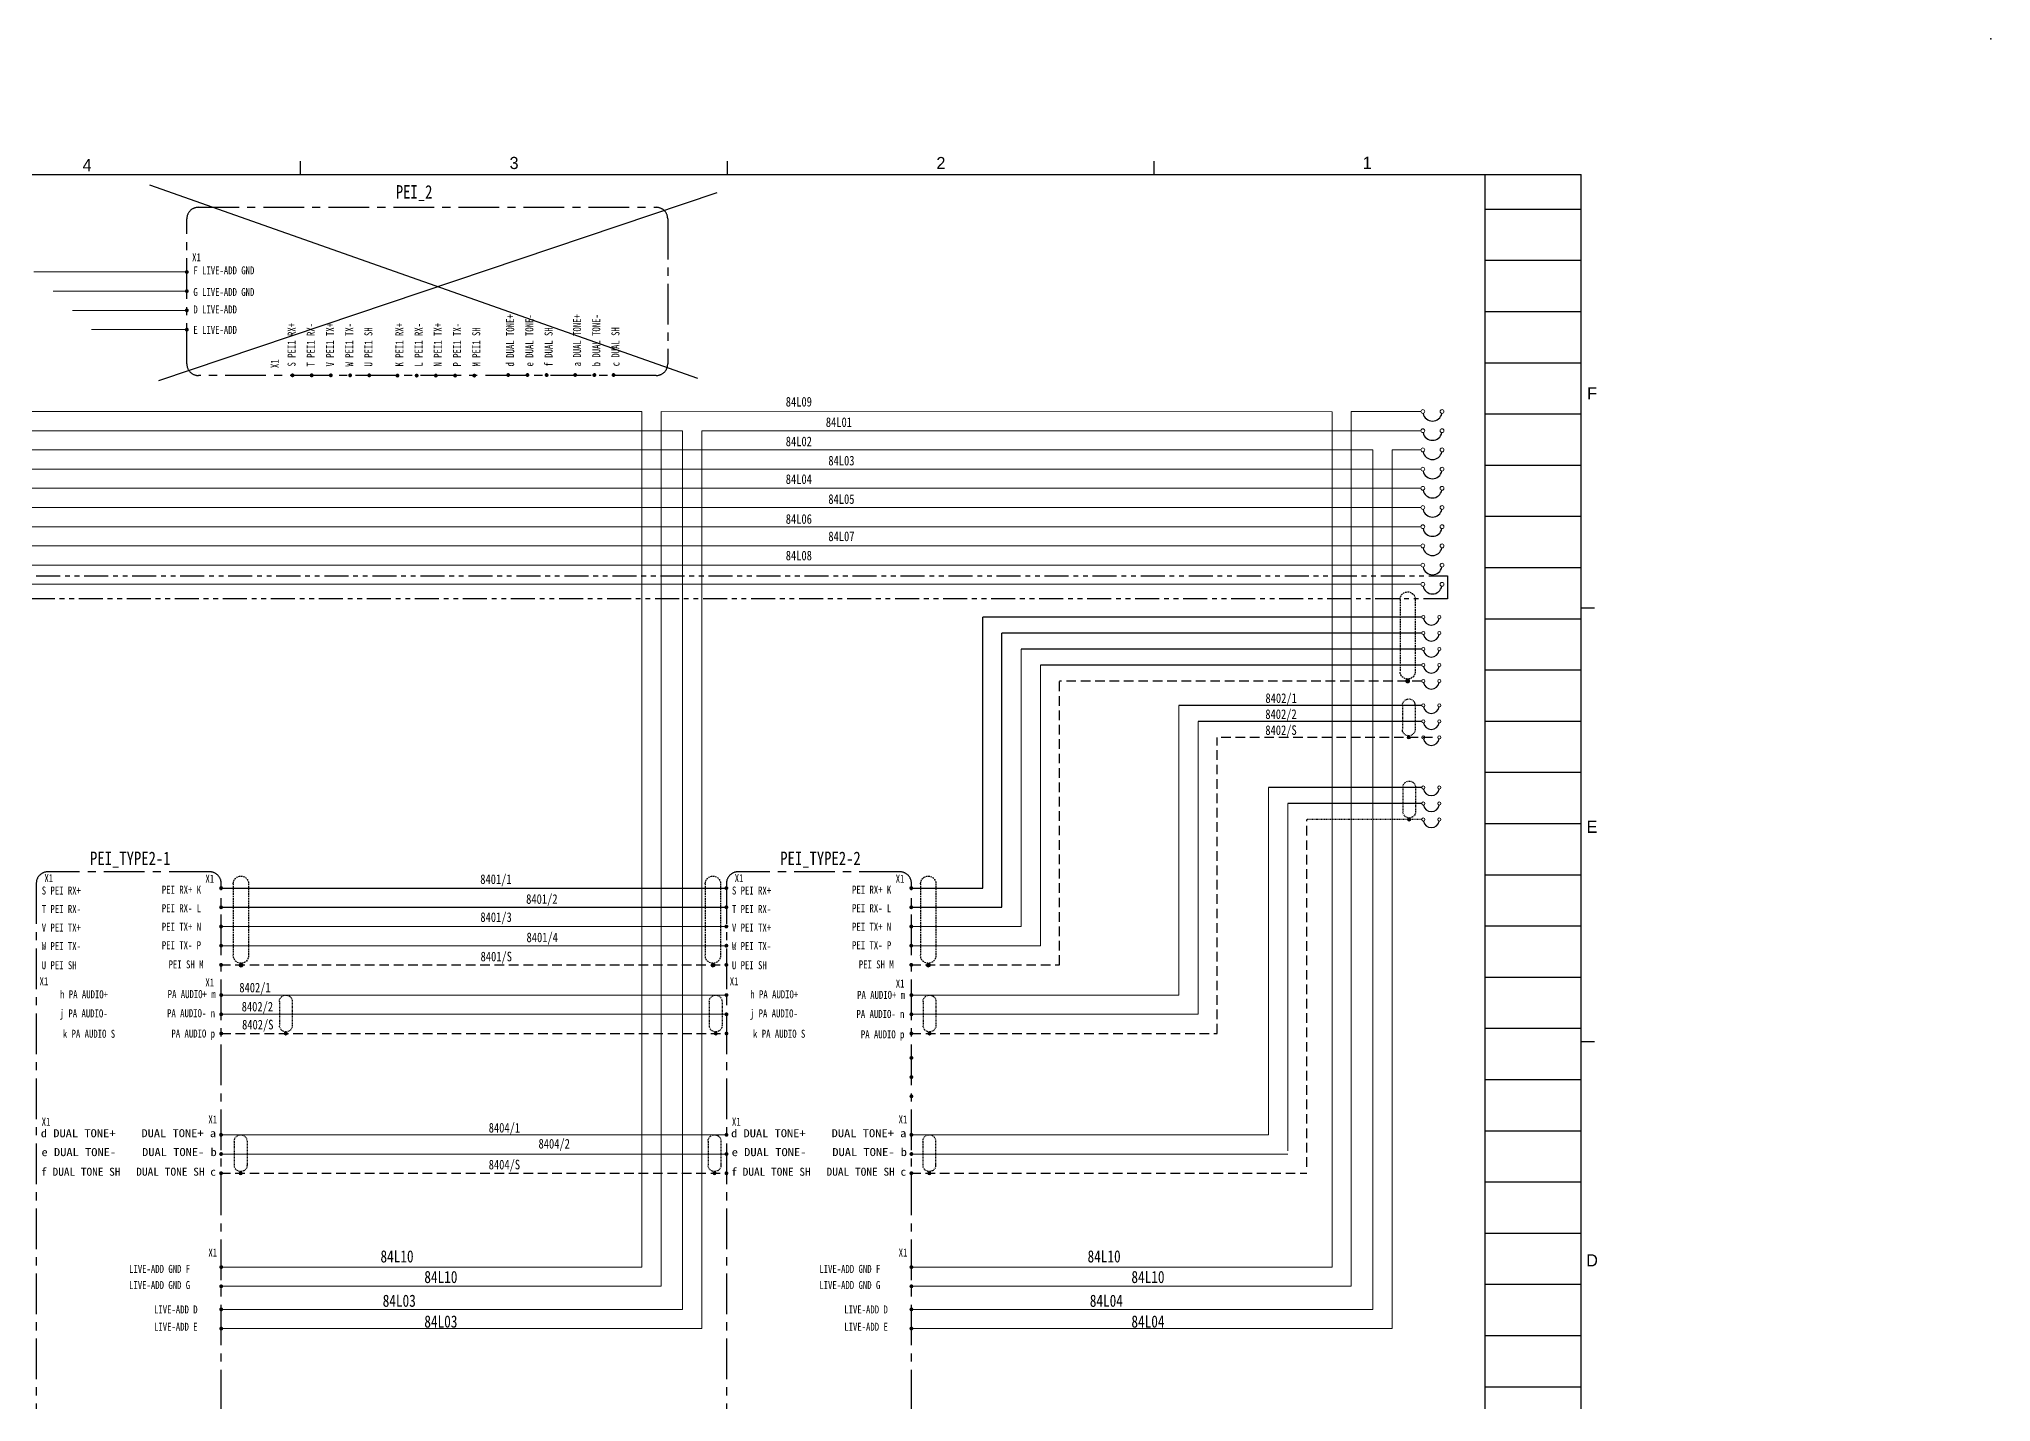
# Model space of a CAD drawing. Header units: millimetres. Extents: x 602 to 1213, y -129 to 311.
# Drawn here: x 907.6 to 1212.5, y 97.9 to 310.8 of the extents above; entities that cross this region are included whole.
import ezdxf
from ezdxf.enums import TextEntityAlignment as Align

# ---------------------------------------------------------------- set-up
doc = ezdxf.new("R2010")
doc.units = ezdxf.units.MM
for name, pattern in [('CENTER', [50.8, 31.75, -6.35, 6.35, -6.35]), ('HIDDEN', [0.375, 0.25, -0.125]), ('PHANTOM2', [1.25, 0.625, -0.125, 0.125, -0.125, 0.125, -0.125])]:
    doc.linetypes.add(name, pattern=pattern)
for name, color, linetype, lineweight in [('1', 7, 'Continuous', 15), ('7', 7, 'Continuous', 15), ('ADDRESS', 85, 'Continuous', 15), ('GND', 252, 'Continuous', 15), ('LINE', 7, 'Continuous', 15), ('TEXT', 7, 'Continuous', 15)]:
    doc.layers.add(name, color=color, linetype=linetype, lineweight=lineweight)
for name, color, linetype in [('SHIELD', 41, 'Continuous'), ('TX+', 1, 'Continuous'), ('TX-', 30, 'Continuous')]:
    doc.layers.add(name, color=color, linetype=linetype)
doc.styles.add('ROMANS', font='txt', dxfattribs={"height": 0.2})

# ---------------------------------------------------------------- blocks, each defined once
blk = doc.blocks.new('BALL')
at = {"layer": 'LINE'}
h = blk.add_hatch(color=256, dxfattribs=at)
h.paths.add_polyline_path([(203.75, 320.23, 0.41419), (203.5, 319.98), (203.75, 319.98)])
h.paths.add_polyline_path([(203.75, 320.23), (203.75, 319.98), (204, 319.98, 0.41419)])
h.paths.add_polyline_path([(204, 319.98, 0.00002), (204, 319.98), (203.5, 319.98, 1.00004)])
blk.add_circle((203.75, 319.98), 0.25, dxfattribs=at)
blk = doc.blocks.new('A$C38FC7A60')
at = {"layer": 'SHIELD', "linetype": 'HIDDEN'}
for p, q in [((-1.98, 10), (-1.98, 2.5)), ((0, 0), (0, 0.52))]:
    blk.add_line(p, q, dxfattribs=at)
for points in [[(-1.98, 10), (-1.98, 10), (-1.94, 10.52), (-1.94, 10.52), (-1.23, 12.78), (1.93, 12.35), (1.98, 10), (1.98, 10), (1.98, 2.5), (1.98, 2.5)], [(1.98, 2.5), (1.98, 2.5), (1.94, 1.98), (1.94, 1.98), (1.34, 0.01), (-1.34, 0.01), (-1.94, 1.98), (-1.94, 1.98), (-1.98, 2.5), (-1.98, 2.5)]]:
    blk.add_open_spline(points, degree=3, knots=[0, 0, 0, 0, 1, 1, 1, 2, 2, 2, 3, 3, 3, 3], dxfattribs=at)
at = {"layer": 'SHIELD', "linetype": 'HIDDEN', "xscale": -2, "yscale": 2, "zscale": 2}
blk.add_blockref('BALL', (407.5, -639.96), dxfattribs=at)

msp = doc.modelspace()

# ---------------------------------------------------------------- linework, layer by layer
at = {"color": 5, "linetype": 'Continuous'}
for p, q in [((615.11, 289.65), (1148.51, 289.65)), ((1133.51, -116.75), (1133.51, 289.65)), ((1148.51, -116.75), (1148.51, 289.65)), ((1133.51, 284.25), (1148.51, 284.25)), ((1133.51, 268.25), (1148.51, 268.25)), ((1133.51, 252.25), (1148.51, 252.25)), ((1133.51, 236.25), (1148.51, 236.25)), ((1133.51, 220.25), (1148.51, 220.25)), ((1133.51, 204.25), (1148.51, 204.25)), ((1133.51, 188.25), (1148.51, 188.25)), ((1133.51, 172.25), (1148.51, 172.25)), ((1133.51, 156.25), (1148.51, 156.25)), ((1133.51, 140.25), (1148.51, 140.25)), ((1133.51, 124.25), (1148.51, 124.25)), ((1133.51, 108.25), (1148.51, 108.25))]:
    msp.add_line(p, q, dxfattribs=at)
at = {"color": 6, "linetype": 'Continuous'}
for p, q in [((948.48, 289.65), (948.48, 291.75)), ((1015.16, 289.65), (1015.16, 291.75)), ((1081.83, 289.65), (1081.83, 291.75)), ((1133.51, 276.25), (1148.51, 276.25)), ((1133.51, 260.25), (1148.51, 260.25)), ((1133.51, 244.25), (1148.51, 244.25)), ((1133.51, 228.25), (1148.51, 228.25)), ((1148.51, 221.92), (1150.56, 221.92)), ((1133.51, 212.25), (1148.51, 212.25)), ((1133.51, 196.25), (1148.51, 196.25)), ((1133.51, 180.25), (1148.51, 180.25)), ((1133.51, 164.25), (1148.51, 164.25)), ((1148.51, 154.18), (1150.56, 154.18)), ((1133.51, 148.25), (1148.51, 148.25)), ((1133.51, 132.25), (1148.51, 132.25)), ((1133.51, 116.25), (1148.51, 116.25)), ((1133.51, 100.25), (1148.51, 100.25))]:
    msp.add_line(p, q, dxfattribs=at)
for p, q in [((924.88, 288.01), (1010.48, 257.81)), ((1013.5, 286.8), (926.29, 257.41)), ((1123.59, 220.51), (1055.03, 220.51)), ((1123.59, 218.01), (1058.03, 218.01)), ((1123.59, 215.51), (1061.03, 215.51)), ((1123.59, 213.01), (1064.03, 213.01)), ((1123.59, 206.71), (1085.67, 206.71)), ((1123.59, 204.21), (1088.67, 204.21)), ((1123.59, 193.87), (1099.67, 193.87)), ((1123.59, 191.37), (1102.67, 191.37))]:
    msp.add_line(p, q)
at = {"color": 1, "linetype": 'CENTER', "ltscale": 0.2}
for points in [[(930.72, 260.05), (930.72, 282.72, -0.414214), (932.52, 284.52), (1004.03, 284.52, -0.414214), (1005.83, 282.72), (1005.83, 260.05, -0.414214), (1004.03, 258.25), (932.52, 258.25, -0.414214)], [(934.29, 180.7), (909.01, 180.7, 0.414214), (907.21, 178.9), (907.21, 86.4, 0.414214), (909.01, 84.6), (934.29, 84.6, 0.414214), (936.09, 86.4), (936.09, 178.9, 0.414214)], [(1042.09, 180.7), (1016.81, 180.7, 0.414214), (1015.01, 178.9), (1015.01, 86.4, 0.414214), (1016.81, 84.6), (1042.09, 84.6, 0.414214), (1043.89, 86.4), (1043.89, 178.9, 0.414214)]]:
    msp.add_lwpolyline(points, format="xyb", close=True, dxfattribs=at)
at = {"const_width": 0.3}
for points in [[(930.57, 274.42, 1), (930.87, 274.42, 1)], [(930.57, 271.42, 1), (930.87, 271.42, 1)], [(930.57, 268.42, 1), (930.87, 268.42, 1)], [(930.57, 265.42, 1), (930.87, 265.42, 1)], [(947.22, 258.12, 1), (947.22, 258.42, 1)], [(950.22, 258.12, 1), (950.22, 258.42, 1)], [(953.22, 258.12, 1), (953.22, 258.42, 1)], [(956.22, 258.12, 1), (956.22, 258.42, 1)], [(959.22, 258.12, 1), (959.22, 258.42, 1)], [(963.62, 258.08, 1), (963.62, 258.38, 1)], [(966.62, 258.08, 1), (966.62, 258.38, 1)], [(969.62, 258.08, 1), (969.62, 258.38, 1)], [(972.62, 258.08, 1), (972.62, 258.38, 1)], [(975.62, 258.08, 1), (975.62, 258.38, 1)], [(980.92, 258.17, 1), (980.92, 258.47, 1)], [(983.92, 258.17, 1), (983.92, 258.47, 1)], [(986.92, 258.17, 1), (986.92, 258.47, 1)], [(991.37, 258.17, 1), (991.37, 258.47, 1)], [(994.37, 258.17, 1), (994.37, 258.47, 1)], [(997.37, 258.17, 1), (997.37, 258.47, 1)], [(936.22, 178.16, -1), (935.92, 178.16, -1)], [(936.22, 178.16, -1), (935.92, 178.16, -1)], [(1015.14, 178.16, -1), (1014.84, 178.16, -1)], [(1015.14, 178.16, -1), (1014.84, 178.16, -1)], [(1044.02, 178.16, -1), (1043.72, 178.16, -1)], [(1044.02, 178.16, -1), (1043.72, 178.16, -1)], [(936.22, 175.16, -1), (935.92, 175.16, -1)], [(1015.14, 175.16, -1), (1014.84, 175.16, -1)], [(1044.02, 175.16, -1), (1043.72, 175.16, -1)], [(936.22, 172.16, -1), (935.92, 172.16, -1)], [(1015.14, 172.16, -1), (1014.84, 172.16, -1)], [(1044.02, 172.16, -1), (1043.72, 172.16, -1)], [(936.22, 169.16, -1), (935.92, 169.16, -1)], [(1015.14, 169.16, -1), (1014.84, 169.16, -1)], [(1044.02, 169.16, -1), (1043.72, 169.16, -1)], [(936.22, 166.16, -1), (935.92, 166.16, -1)], [(1015.14, 166.16, -1), (1014.84, 166.16, -1)], [(1044.02, 166.16, -1), (1043.72, 166.16, -1)], [(936.24, 161.44, -1), (935.94, 161.44, -1)], [(1014.86, 161.44, 1), (1015.16, 161.44, 1)], [(1044.04, 161.44, -1), (1043.74, 161.44, -1)], [(936.24, 158.44, -1), (935.94, 158.44, -1)], [(1014.86, 158.44, 1), (1015.16, 158.44, 1)], [(1044.04, 158.44, -1), (1043.74, 158.44, -1)], [(936.24, 155.44, -1), (935.94, 155.44, -1)], [(1014.86, 155.44, 1), (1015.16, 155.44, 1)], [(1044.04, 155.44, -1), (1043.74, 155.44, -1)], [(1044.04, 151.63, -1), (1043.74, 151.63, -1)], [(1044.04, 148.63, -1), (1043.74, 148.63, -1)], [(1044.04, 145.63, -1), (1043.74, 145.63, -1)], [(936.22, 139.61, -1), (935.92, 139.61, -1)], [(1015.16, 139.61, -1), (1014.86, 139.61, -1)], [(1044.04, 139.61, -1), (1043.74, 139.61, -1)], [(936.22, 136.61, -1), (935.92, 136.61, -1)], [(1015.16, 136.61, -1), (1014.86, 136.61, -1)], [(1044.04, 136.61, -1), (1043.74, 136.61, -1)], [(936.22, 133.61, -1), (935.92, 133.61, -1)], [(1015.16, 133.61, -1), (1014.86, 133.61, -1)], [(1044.04, 133.61, -1), (1043.74, 133.61, -1)], [(936.24, 118.94, -1), (935.94, 118.94, -1)], [(1044.04, 118.94, -1), (1043.74, 118.94, -1)], [(936.24, 115.94, -1), (935.94, 115.94, -1)], [(1044.04, 115.94, -1), (1043.74, 115.94, -1)], [(936.24, 112.34, -1), (935.94, 112.34, -1)], [(1044.04, 112.34, -1), (1043.74, 112.34, -1)], [(936.24, 109.34, -1), (935.94, 109.34, -1)], [(1044.04, 109.34, -1), (1043.74, 109.34, -1)]]:
    msp.add_lwpolyline(points, format="xyb", close=True, dxfattribs=at)
at = {"color": 0}
for centre, radius in [((1125.27, 252.62), 1.5), ((1125.27, 249.62), 1.5), ((1125.27, 246.62), 1.5), ((1125.27, 243.62), 1.5), ((1125.27, 240.62), 1.5), ((1125.27, 237.62), 1.5), ((1125.27, 234.62), 1.5), ((1125.27, 231.62), 1.5), ((1125.27, 228.62), 1.5), ((1125.27, 225.62), 1.5), ((1125.09, 220.51), 1.25), ((1125.09, 218.01), 1.25), ((1125.09, 215.51), 1.25), ((1125.09, 213.01), 1.25), ((1125.09, 210.51), 1.25), ((1125.09, 206.71), 1.25), ((1125.09, 204.21), 1.25), ((1125.09, 201.71), 1.25), ((1125.09, 193.87), 1.25), ((1125.09, 191.37), 1.25), ((1125.09, 188.87), 1.25)]:
    msp.add_arc(centre, radius, 191.4783, 348.5217, dxfattribs=at)
msp.add_point((1212.51, 310.82), dxfattribs=at)
at = {"layer": '1'}
for p, q in [((1061.03, 215.51), (1061.03, 172.16)), ((1064.03, 213.01), (1064.03, 169.16)), ((1085.67, 206.71), (1085.67, 161.44)), ((1088.67, 204.21), (1088.67, 158.44)), ((1099.67, 193.87), (1099.67, 139.61)), ((1102.67, 191.37), (1102.67, 137.11)), ((1015.01, 172.16), (936.04, 172.16)), ((1061.03, 172.16), (1043.85, 172.16)), ((1015.01, 169.16), (936.04, 169.16)), ((1064.03, 169.16), (1043.85, 169.16)), ((1015.01, 161.44), (936.09, 161.44)), ((1085.67, 161.44), (1043.89, 161.44)), ((1015.01, 158.44), (936.09, 158.44)), ((1088.67, 158.44), (1043.89, 158.44)), ((1015.01, 139.61), (936.04, 139.61)), ((1099.67, 139.61), (1043.85, 139.61)), ((1015.01, 136.61), (936.04, 136.61)), ((1102.67, 136.61), (1043.85, 136.61))]:
    msp.add_line(p, q, dxfattribs=at)
at = {"layer": '7'}
for p, q in [((707.9, 237.62), (908.73, 237.62)), ((1123.47, 237.62), (908.73, 237.62)), ((707.9, 234.62), (1013.84, 234.62)), ((1123.47, 234.62), (1013.84, 234.62)), ((707.9, 231.62), (1123.47, 231.62)), ((707.9, 228.62), (1123.47, 228.62)), ((707.9, 225.62), (1123.47, 225.62))]:
    msp.add_line(p, q, dxfattribs=at)
at = {"layer": 'ADDRESS'}
for p, q in [((930.72, 274.42), (906.85, 274.42)), ((930.72, 271.42), (909.85, 271.42)), ((930.72, 268.42), (912.85, 268.42)), ((930.72, 265.42), (915.85, 265.42)), ((707.9, 249.62), (1008.16, 249.62)), ((1008.16, 112.34), (1008.16, 249.62)), ((1011.16, 109.34), (1011.16, 249.62)), ((1011.16, 249.62), (1123.47, 249.62)), ((707.9, 246.62), (1115.97, 246.62)), ((1115.97, 112.34), (1115.97, 246.62)), ((1118.97, 109.34), (1118.97, 246.62)), ((1118.97, 246.62), (1123.47, 246.62)), ((707.9, 243.62), (1123.47, 243.62)), ((1011.16, 243.62), (1014.92, 243.62)), ((805.94, 240.62), (1123.47, 240.62)), ((936.09, 112.34), (1008.16, 112.34)), ((1043.89, 112.34), (1115.97, 112.34)), ((936.09, 109.34), (1011.16, 109.34)), ((1043.89, 109.34), (1118.97, 109.34))]:
    msp.add_line(p, q, dxfattribs=at)
at = {"layer": 'GND'}
for p, q in [((1001.8, 252.62), (707.9, 252.62)), ((1001.8, 118.94), (1001.8, 252.62)), ((1004.8, 115.94), (1004.8, 252.62)), ((1109.6, 252.59), (1004.8, 252.62)), ((1109.6, 118.94), (1109.6, 252.59)), ((1123.47, 252.62), (1112.6, 252.62)), ((1112.6, 115.94), (1112.6, 252.62)), ((936.09, 118.94), (1001.8, 118.94)), ((1043.89, 118.94), (1109.6, 118.94)), ((936.09, 115.94), (1004.8, 115.94)), ((1043.89, 115.94), (1112.6, 115.94))]:
    msp.add_line(p, q, dxfattribs=at)
at = {"layer": 'LINE', "color": 0}
for centre, radius in [((1123.77, 252.62), 0.3), ((1126.77, 252.62), 0.3), ((1123.77, 249.62), 0.3), ((1126.77, 249.62), 0.3), ((1123.77, 246.62), 0.3), ((1123.77, 243.62), 0.3), ((1126.77, 246.62), 0.3), ((1126.77, 243.62), 0.3), ((1123.77, 240.62), 0.3), ((1126.77, 240.62), 0.3), ((1123.77, 237.62), 0.3), ((1126.77, 237.62), 0.3), ((1123.77, 234.62), 0.3), ((1126.77, 234.62), 0.3), ((1123.77, 231.62), 0.3), ((1126.77, 231.62), 0.3), ((1123.77, 228.62), 0.3), ((1126.77, 228.62), 0.3), ((1123.77, 225.62), 0.3), ((1126.77, 225.62), 0.3), ((1123.84, 220.51), 0.25), ((1126.34, 220.51), 0.25), ((1123.84, 218.01), 0.25), ((1126.34, 218.01), 0.25), ((1123.84, 215.51), 0.25), ((1126.34, 215.51), 0.25), ((1123.84, 213.01), 0.25), ((1123.84, 210.51), 0.25), ((1126.34, 213.01), 0.25), ((1126.34, 210.51), 0.25), ((1123.84, 206.71), 0.25), ((1123.84, 204.21), 0.25), ((1126.34, 206.71), 0.25), ((1126.34, 204.21), 0.25), ((1123.84, 201.71), 0.25), ((1126.34, 201.71), 0.25), ((1123.84, 193.87), 0.25), ((1126.34, 193.87), 0.25), ((1123.84, 191.37), 0.25), ((1123.84, 188.87), 0.25), ((1126.34, 191.37), 0.25), ((1126.34, 188.87), 0.25)]:
    msp.add_circle(centre, radius, dxfattribs=at)
at = {"layer": 'SHIELD', "linetype": 'HIDDEN'}
for p, q in [((1120.21, 223.24), (1120.21, 212.01)), ((1121.4, 210.51), (1121.4, 210.82)), ((937.98, 178.84), (937.98, 167.62)), ((1011.7, 178.84), (1011.7, 167.62)), ((1045.33, 178.84), (1045.33, 167.62)), ((939.17, 166.12), (939.17, 166.43)), ((1012.89, 166.12), (1012.89, 166.43)), ((1046.52, 166.12), (1046.52, 166.43))]:
    msp.add_line(p, q, dxfattribs=at)
at = {"layer": 'SHIELD', "linetype": 'HIDDEN', "ltscale": 6}
for p, q in [((1067.03, 166.16), (1067.03, 210.51)), ((1123.59, 210.51), (1067.03, 210.51)), ((1125.27, 201.71), (1091.67, 201.71)), ((1091.67, 155.44), (1091.67, 201.71)), ((1105.67, 134.61), (1105.67, 188.87)), ((936.04, 166.16), (1015.01, 166.16)), ((1043.85, 166.16), (1067.03, 166.16)), ((936.09, 155.44), (1015.01, 155.44)), ((1043.89, 155.44), (1091.67, 155.44)), ((936.04, 133.61), (1015.01, 133.61)), ((1043.85, 133.61), (1105.67, 133.61))]:
    msp.add_line(p, q, dxfattribs=at)
at = {"layer": 'SHIELD', "linetype": 'HIDDEN', "ltscale": 0.3}
msp.add_line((1123.59, 188.87), (1105.67, 188.87), dxfattribs=at)
at = {"layer": 'SHIELD', "color": 2, "linetype": 'PHANTOM2', "ltscale": 6}
msp.add_lwpolyline([(689.7, 226.97), (1127.6, 226.97), (1127.6, 223.34), (689.7, 223.34)], close=True, dxfattribs=at)
at = {"layer": 'SHIELD', "linetype": 'HIDDEN'}
for points in [[(1120.21, 223.24), (1120.21, 223.24), (1120.24, 223.55), (1120.24, 223.55), (1120.66, 224.9), (1122.56, 224.65), (1122.59, 223.24), (1122.59, 223.24), (1122.59, 212.01), (1122.59, 212.01)], [(1122.59, 212.01), (1122.59, 212.01), (1122.57, 211.7), (1122.57, 211.7), (1122.21, 210.52), (1120.6, 210.52), (1120.24, 211.7), (1120.24, 211.7), (1120.21, 212.01), (1120.21, 212.01)], [(937.98, 178.84), (937.98, 178.84), (938.01, 179.15), (938.01, 179.15), (938.43, 180.51), (940.33, 180.25), (940.36, 178.84), (940.36, 178.84), (940.36, 167.62), (940.36, 167.62)], [(1011.7, 178.84), (1011.7, 178.84), (1011.72, 179.15), (1011.72, 179.15), (1012.15, 180.51), (1014.05, 180.25), (1014.08, 178.84), (1014.08, 178.84), (1014.08, 167.62), (1014.08, 167.62)], [(1045.33, 178.84), (1045.33, 178.84), (1045.35, 179.15), (1045.35, 179.15), (1045.78, 180.51), (1047.68, 180.25), (1047.71, 178.84), (1047.71, 178.84), (1047.71, 167.62), (1047.71, 167.62)], [(940.36, 167.62), (940.36, 167.62), (940.34, 167.31), (940.34, 167.31), (939.98, 166.12), (938.37, 166.12), (938.01, 167.31), (938.01, 167.31), (937.98, 167.62), (937.98, 167.62)], [(1014.08, 167.62), (1014.08, 167.62), (1014.05, 167.31), (1014.05, 167.31), (1013.69, 166.12), (1012.08, 166.12), (1011.72, 167.31), (1011.72, 167.31), (1011.7, 167.62), (1011.7, 167.62)], [(1047.71, 167.62), (1047.71, 167.62), (1047.68, 167.31), (1047.68, 167.31), (1047.32, 166.12), (1045.71, 166.12), (1045.35, 167.31), (1045.35, 167.31), (1045.33, 167.62), (1045.33, 167.62)]]:
    msp.add_open_spline(points, degree=3, knots=[0, 0, 0, 0, 1, 1, 1, 2, 2, 2, 3, 3, 3, 3], dxfattribs=at)
at = {"layer": 'TX+'}
for p, q in [((1055.03, 178.16), (1055.03, 220.51)), ((936.07, 178.16), (1015.01, 178.16)), ((1043.87, 178.16), (1055.03, 178.16))]:
    msp.add_line(p, q, dxfattribs=at)
at = {"layer": 'TX-'}
for p, q in [((1058.03, 175.16), (1058.03, 218.01)), ((936.07, 175.16), (1015.01, 175.16)), ((1043.87, 175.16), (1058.03, 175.16))]:
    msp.add_line(p, q, dxfattribs=at)

# ---------------------------------------------------------------- block references
at = {"layer": '7', "xscale": 0.5, "yscale": 0.5, "zscale": 0.5}
for p in [(1121.57, 201.71), (1121.65, 188.87), (946.19, 155.44), (1013.32, 155.44), (1046.72, 155.44), (939.13, 133.61), (1013.14, 133.61), (1046.69, 133.61)]:
    msp.add_blockref('A$C38FC7A60', p, dxfattribs=at)
at = {"layer": 'SHIELD', "linetype": 'HIDDEN', "xscale": -1.199999999999818, "yscale": 1.199999999999875, "zscale": 1.199999999999875}
for p in [(1365.9, -173.46), (1183.67, -217.86), (1257.39, -217.86), (1291.02, -217.86)]:
    msp.add_blockref('BALL', p, dxfattribs=at)

# ---------------------------------------------------------------- texts
at = {"style": 'ROMANS', "width": 0.8}
for s, p in [('F LIVE-ADD GND', (931.74, 274.67)), ('G LIVE-ADD GND', (931.74, 271.29)), ('D LIVE-ADD', (931.74, 268.56)), ('E LIVE-ADD', (931.74, 265.38)), ('LIVE-ADD GND F', (921.71, 118.66)), ('LIVE-ADD GND F', (1029.51, 118.66)), ('LIVE-ADD GND G', (921.71, 116.14)), ('LIVE-ADD GND G', (1029.51, 116.14)), ('LIVE-ADD D', (925.6, 112.32)), ('LIVE-ADD D', (1033.4, 112.32)), ('LIVE-ADD E', (925.6, 109.62)), ('LIVE-ADD E', (1033.4, 109.62))]:
    msp.add_text(s, height=1.25, dxfattribs=at).set_placement(p, align=Align.MIDDLE_LEFT)
for s, p in [('S PEI1 RX+', (947.08, 259.65)), ('T PEI1 RX-', (950.08, 259.65)), ('V PEI1 TX+', (953.08, 259.65)), ('W PEI1 TX-', (956.08, 259.65)), ('U PEI1 SH', (959.08, 259.65)), ('K PEI1 RX+', (963.92, 259.65)), ('L PEI1 RX-', (966.92, 259.65)), ('N PEI1 TX+', (969.92, 259.65)), ('P PEI1 TX-', (972.92, 259.65)), ('M PEI1 SH', (975.92, 259.65)), ('d DUAL TONE+', (981.22, 259.65)), ('e DUAL TONE-', (984.22, 259.65)), ('f DUAL SH', (987.22, 259.65)), ('a DUAL TONE+', (991.67, 259.67)), ('b DUAL TONE-', (994.67, 259.67)), ('c DUAL SH', (997.67, 259.67))]:
    msp.add_text(s, height=1.25, rotation=90, dxfattribs=at).set_placement(p, align=Align.MIDDLE_LEFT)
at = {"color": 4, "char_height": 1.9, "attachment_point": 5, "style": 'ROMANS'}
for s, insert in [('{\\fﾱﾼﾸﾲￃﾼ|b0|i0|c129|p49;4 }', (915.14, 291.11)), ('{\\fﾱﾼﾸﾲￃﾼ|b0|i0|c129|p49;3 }', (981.83, 291.44)), ('{\\fﾱﾼﾸﾲￃﾼ|b0|i0|c129|p49;2 }', (1048.5, 291.44)), ('{\\fﾱﾼﾸﾲￃﾼ|b0|i0|c129|p49;1 }', (1115.08, 291.48)), ('{\\fﾱﾼﾸﾲￃﾼ|b0|i0|c129|p49;F }', (1150.2, 255.47)), ('{\\fﾱﾼﾸﾲￃﾼ|b0|i0|c129|p49;E }', (1150.2, 187.74)), ('{\\fﾱﾼﾸﾲￃﾼ|b0|i0|c129|p49;D }', (1150.2, 120))]:
    msp.add_mtext(s, dxfattribs=dict(at, insert=insert))
at = {"layer": 'TEXT', "lineweight": 0, "style": 'ROMANS', "width": 0.8}
for s, p in [('PEI_2', (966.22, 285.89)), ('PEI_TYPE2-1', (921.89, 181.76)), ('PEI_TYPE2-2', (1029.69, 181.76))]:
    msp.add_text(s, height=2.1, dxfattribs=at).set_placement(p, align=Align.CENTER)
at = {"layer": 'TEXT', "style": 'ROMANS', "width": 0.8}
for s, height, p in [('X1', 1.25, (932.91, 276.72)), ('84L09', 1.5, (1028.35, 254.15)), ('84L01', 1.5, (1034.61, 250.96)), ('84L02', 1.5, (1028.35, 247.95)), ('84L03', 1.5, (1035, 244.95)), ('84L04', 1.5, (1028.35, 242.06)), ('84L05', 1.5, (1035, 238.94)), ('84L06', 1.5, (1028.35, 235.83)), ('84L07', 1.5, (1035, 233.12)), ('84L08', 1.5, (1028.35, 230.12)), ('8402/1', 1.5, (1104.09, 207.84)), ('8402/2', 1.5, (1104.07, 205.34)), ('8402/S', 1.5, (1104.07, 202.84)), ('X1', 1.25, (909.84, 179.71)), ('X1', 1.25, (934.99, 179.63)), ('8401/1', 1.5, (981.45, 179.55)), ('X1', 1.25, (1017.65, 179.71)), ('X1', 1.25, (1042.8, 179.63)), ('8401/2', 1.5, (988.62, 176.45)), ('8401/3', 1.5, (981.47, 173.62)), ('8401/4', 1.5, (988.68, 170.46)), ('8401/S', 1.5, (981.5, 167.47)), ('X1', 1.25, (909.08, 163.6)), ('h PA AUDIO+', 1.25, (918.41, 161.56)), ('PA AUDIO+ m', 1.25, (935.22, 161.59)), ('X1', 1.25, (934.98, 163.41)), ('8402/1', 1.5, (943.82, 162.62)), ('X1', 1.25, (1016.88, 163.6)), ('h PA AUDIO+', 1.25, (1026.21, 161.56)), ('PA AUDIO+ m', 1.25, (1042.9, 161.47)), ('X1', 1.25, (1042.81, 163.25)), ('j PA AUDIO-', 1.25, (918.35, 158.58)), ('PA AUDIO- n', 1.25, (935.12, 158.61)), ('8402/2', 1.5, (944.19, 159.64)), ('j PA AUDIO-', 1.25, (1026.15, 158.58)), ('PA AUDIO- n', 1.25, (1042.8, 158.49)), ('k PA AUDIO S', 1.25, (919.52, 155.4)), ('PA AUDIO p', 1.25, (935.12, 155.43)), ('8402/S', 1.5, (944.25, 156.83)), ('k PA AUDIO S', 1.25, (1027.32, 155.4)), ('PA AUDIO p', 1.25, (1042.8, 155.31)), ('X1', 1.25, (909.41, 141.66)), ('X1', 1.25, (935.45, 142.01)), ('8404/1', 1.5, (982.77, 140.72)), ('X1', 1.25, (1017.22, 141.66)), ('X1', 1.25, (1043.25, 142.01)), ('8404/2', 1.5, (990.55, 138.22)), ('8404/S', 1.5, (982.77, 134.96)), ('X1', 1.25, (935.45, 121.21)), ('X1', 1.25, (1043.26, 121.21))]:
    msp.add_text(s, height=height, dxfattribs=at).set_placement(p, align=Align.MIDDLE_RIGHT)
msp.add_text('X1', height=1.25, rotation=90, dxfattribs=at).set_placement((944.46, 260.77), align=Align.MIDDLE_RIGHT)
for s, p in [('S PEI RX+', (908.06, 177.78)), ('PEI RX+ K', (926.82, 177.91)), ('S PEI RX+', (1015.86, 177.78)), ('PEI RX+ K', (1034.62, 177.91)), ('T PEI RX-', (908.06, 174.89)), ('PEI RX- L', (926.82, 175.02)), ('T PEI RX-', (1015.86, 174.89)), ('PEI RX- L', (1034.62, 175.02)), ('V PEI TX+', (908.06, 171.99)), ('PEI TX+ N', (926.82, 172.12)), ('V PEI TX+', (1015.86, 171.99)), ('PEI TX+ N', (1034.62, 172.12)), ('W PEI TX-', (908.06, 169.1)), ('PEI TX- P', (926.82, 169.23)), ('W PEI TX-', (1015.86, 169.1)), ('PEI TX- P', (1034.62, 169.23)), ('U PEI SH', (908.06, 166.11)), ('PEI SH M', (927.87, 166.24)), ('U PEI SH', (1015.86, 166.11)), ('PEI SH M', (1035.68, 166.24))]:
    msp.add_text(s, height=1.25, dxfattribs=at).set_placement(p, align=Align.MIDDLE_LEFT)
at = {"layer": 'TEXT', "style": 'ROMANS'}
for s, width, p, p2 in [('d DUAL TONE+', 0.8, (907.91, 139.23), (919.58, 139.23)), ('DUAL TONE+ a', 0.8, (923.63, 139.24), (935.29, 139.24)), ('d DUAL TONE+', 0.8, (1015.72, 139.23), (1027.38, 139.23)), ('DUAL TONE+ a', 0.8, (1031.43, 139.24), (1043.1, 139.24)), ('e DUAL TONE-', 0.8, (908.02, 136.28), (919.68, 136.28)), ('DUAL TONE- b', 0.8, (923.73, 136.29), (935.4, 136.29)), ('e DUAL TONE-', 0.8, (1015.82, 136.28), (1027.49, 136.28)), ('DUAL TONE- b', 0.8, (1031.54, 136.29), (1043.2, 136.29)), ('f DUAL TONE SH', 0.725011, (907.97, 133.21), (920.36, 133.21)), ('DUAL TONE SH c', 0.729065, (922.82, 133.22), (935.28, 133.22)), ('f DUAL TONE SH', 0.725011, (1015.77, 133.21), (1028.16, 133.21)), ('DUAL TONE SH c', 0.729065, (1030.63, 133.22), (1043.08, 133.22))]:
    msp.add_text(s, height=1.25, dxfattribs=dict(at, width=width)).set_placement(p, p2, align=Align.FIT)
at = {"layer": 'TEXT', "style": 'ROMANS', "width": 0.8}
for s, p in [('84L10', (963.55, 120.62)), ('84L10', (1073.99, 120.62)), ('84L10', (970.4, 117.4)), ('84L10', (1080.84, 117.4)), ('84L03', (963.9, 113.69)), ('84L04', (1074.34, 113.69)), ('84L03', (970.4, 110.44)), ('84L04', (1080.84, 110.44))]:
    msp.add_text(s, height=1.9, dxfattribs=at).set_placement(p, align=Align.MIDDLE_CENTER)

doc.saveas('drawing.dxf')
